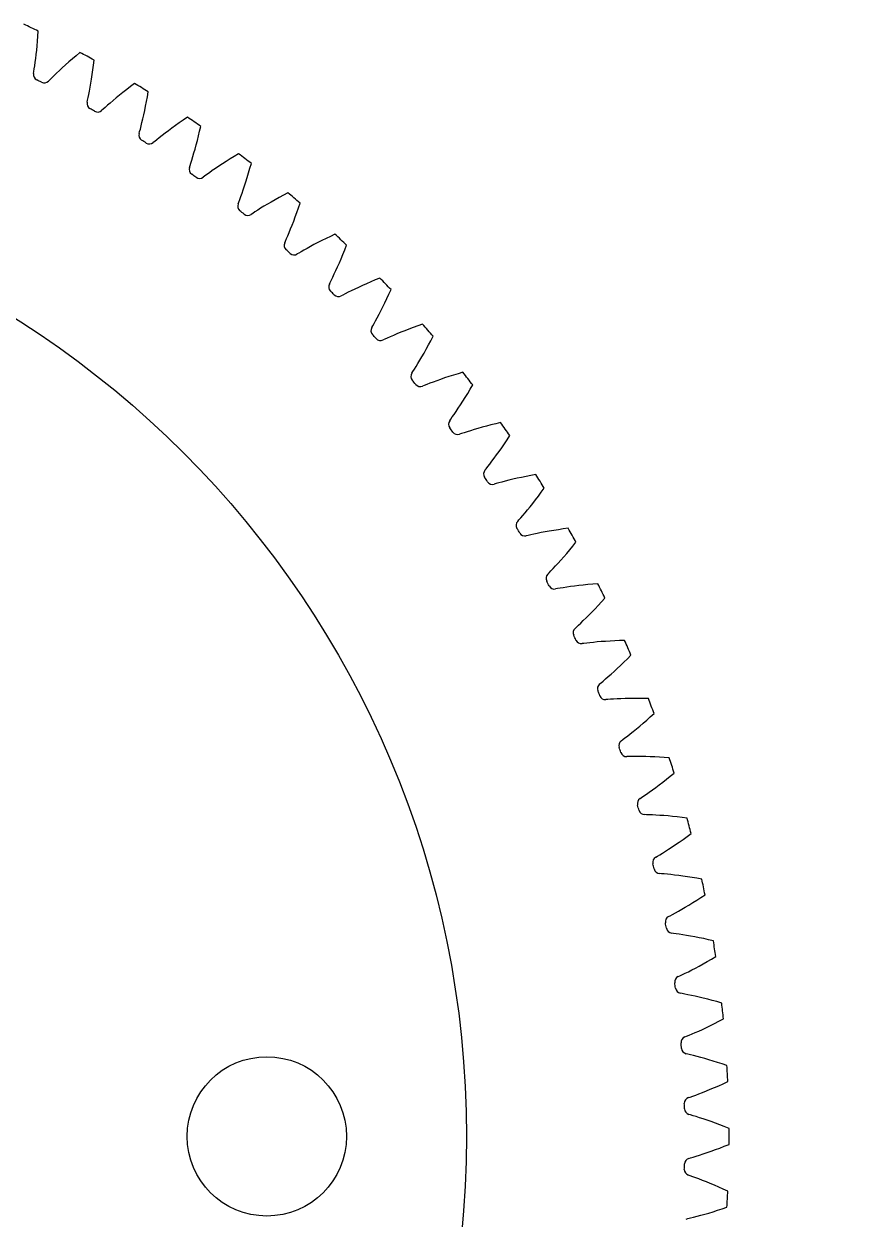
# Model space of a CAD drawing. Header units: millimetres. Extents: x -90 to 90, y -90 to 90.
# Drawn here: x 4.6 to 47.4, y -4.2 to 56.6 of the extents above; entities that cross this region are included whole.
import ezdxf

# ---------------------------------------------------------------- set-up
doc = ezdxf.new("R2010")
doc.units = ezdxf.units.MM

msp = doc.modelspace()

# ---------------------------------------------------------------- linework, layer by layer
at = {"layer": 'journal'}
msp.add_circle((-22, 0), 49.15, dxfattribs=at)
at = {"layer": 'outer'}
msp.add_circle((0, 0), 90.087573, dxfattribs=at)
at = {"layer": 'pin'}
msp.add_circle((17, 0), 4.05, dxfattribs=at)
at = {"layer": 'thin_ring_external'}
for p, q in [((5.344168, 55.680778), (5.363729, 55.927506)), ((5.363729, 55.927506), (5.381187, 56.182921)), ((5.299782, 55.215499), (5.322758, 55.443238)), ((5.322758, 55.443238), (5.344168, 55.680778)), ((5.22505, 54.599967), (5.2505, 54.792704)), ((5.2505, 54.792704), (5.275568, 54.998325)), ((5.275568, 54.998325), (5.299782, 55.215499)), ((7.114197, 54.776054), (6.934207, 54.61957)), ((7.302718, 54.936421), (7.114197, 54.776054)), ((7.499509, 55.100172), (7.302718, 54.936421)), ((8.183726, 54.457344), (8.214203, 54.711534)), ((5.139835, 54.031654), (5.153916, 54.125419)), ((5.153916, 54.125419), (5.175653, 54.261926)), ((5.175653, 54.261926), (5.199821, 54.422029)), ((5.199821, 54.422029), (5.22505, 54.599967)), ((6.449263, 54.179974), (6.307953, 54.046457)), ((6.601239, 54.320728), (6.449263, 54.179974)), ((6.763079, 54.467557), (6.601239, 54.320728)), ((6.934207, 54.61957), (6.763079, 54.467557)), ((8.118082, 53.975799), (8.151593, 54.211936)), ((8.151593, 54.211936), (8.183726, 54.457344)), ((5.964988, 53.710851), (5.897238, 53.644519)), ((6.062898, 53.808424), (5.964988, 53.710851)), ((6.178508, 53.921787), (6.062898, 53.808424)), ((6.307953, 54.046457), (6.178508, 53.921787)), ((8.012701, 53.329803), (8.048235, 53.533877)), ((8.048235, 53.533877), (8.083508, 53.74953)), ((8.083508, 53.74953), (8.118082, 53.975799)), ((10.274476, 53.522034), (10.06958, 53.368545)), ((7.91085, 52.803539), (7.943161, 52.962199)), ((7.943161, 52.962199), (7.977443, 53.138617)), ((7.977443, 53.138617), (8.012701, 53.329803)), ((9.506705, 52.927847), (9.337579, 52.789473)), ((9.685372, 53.070924), (9.506705, 52.927847)), ((9.873117, 53.218014), (9.685372, 53.070924)), ((10.06958, 53.368545), (9.873117, 53.218014)), ((10.924977, 52.845109), (10.968394, 53.09741)), ((7.863321, 52.575397), (7.882171, 52.66832)), ((7.882171, 52.66832), (7.91085, 52.803539)), ((8.773781, 52.305325), (8.671018, 52.212879)), ((8.89503, 52.412638), (8.773781, 52.305325)), ((9.030671, 52.530536), (8.89503, 52.412638)), ((9.178614, 52.656663), (9.030671, 52.530536)), ((9.337579, 52.789473), (9.178614, 52.656663)), ((10.788748, 52.143335), (10.834831, 52.367543)), ((10.834831, 52.367543), (10.880356, 52.601661)), ((10.880356, 52.601661), (10.924977, 52.845109)), ((8.671018, 52.212879), (8.599969, 52.150093)), ((10.651628, 51.538635), (10.696603, 51.727771)), ((10.696603, 51.727771), (10.742511, 51.929764)), ((10.742511, 51.929764), (10.788748, 52.143335)), ((12.752777, 51.661437), (12.548884, 51.521133)), ((12.965243, 51.804264), (12.752777, 51.661437)), ((10.508897, 50.981976), (10.532467, 51.073816)), ((10.532467, 51.073816), (10.568013, 51.207394)), ((10.568013, 51.207394), (10.608383, 51.364198)), ((10.608383, 51.364198), (10.651628, 51.538635)), ((11.992163, 51.120497), (11.826624, 50.995977)), ((12.168133, 51.250055), (11.992163, 51.120497)), ((12.353873, 51.383822), (12.168133, 51.250055)), ((12.548884, 51.521133), (12.353873, 51.383822)), ((13.523337, 50.854155), (13.580331, 51.095006)), ((13.580331, 51.095006), (13.636574, 51.344762)), ((11.29703, 50.57869), (11.222867, 50.519614)), ((11.40438, 50.665769), (11.29703, 50.57869)), ((11.530949, 50.76675), (11.40438, 50.665769)), ((11.672434, 50.877568), (11.530949, 50.76675)), ((11.826624, 50.995977), (11.672434, 50.877568)), ((13.408447, 50.401104), (13.465918, 50.622667)), ((13.465918, 50.622667), (13.523337, 50.854155)), ((13.240629, 49.804194), (13.295203, 49.990788)), ((13.295203, 49.990788), (13.351365, 50.190172)), ((13.351365, 50.190172), (13.408447, 50.401104)), ((15.564789, 49.951342), (15.345308, 49.819551)), ((13.069661, 49.25555), (13.09789, 49.346066)), ((13.09789, 49.346066), (13.14021, 49.477655)), ((13.14021, 49.477655), (13.188534, 49.632193)), ((13.188534, 49.632193), (13.240629, 49.804194)), ((14.558065, 49.318153), (14.386384, 49.202248)), ((14.740421, 49.438557), (14.558065, 49.318153)), ((14.932749, 49.562665), (14.740421, 49.438557)), ((15.134516, 49.689841), (14.932749, 49.562665)), ((15.345308, 49.819551), (15.134516, 49.689841)), ((16.14286, 49.211603), (16.211782, 49.458161)), ((13.836173, 48.812547), (13.759092, 48.757335)), ((13.94783, 48.894031), (13.836173, 48.812547)), ((14.07939, 48.988418), (13.94783, 48.894031)), ((14.226349, 49.091867), (14.07939, 48.988418)), ((14.386384, 49.202248), (14.226349, 49.091867)), ((15.935769, 48.527383), (16.004478, 48.745722)), ((16.004478, 48.745722), (16.073642, 48.973976)), ((16.073642, 48.973976), (16.14286, 49.211603)), ((15.737692, 47.93982), (15.801721, 48.123383)), ((15.801721, 48.123383), (15.867991, 48.319641)), ((15.867991, 48.319641), (15.935769, 48.527383)), ((15.538933, 47.400621), (15.571746, 47.489578)), ((15.571746, 47.489578), (15.62073, 47.618834)), ((15.62073, 47.618834), (15.676882, 47.770703)), ((15.676882, 47.770703), (15.737692, 47.93982)), ((17.216858, 47.498079), (17.028592, 47.387144)), ((17.415271, 47.612206), (17.216858, 47.498079)), ((17.623269, 47.728912), (17.415271, 47.612206)), ((17.840409, 47.84769), (17.623269, 47.728912)), ((18.066333, 47.968103), (17.840409, 47.84769)), ((18.605878, 47.199812), (18.6873, 47.44253)), ((16.281825, 46.919058), (16.202024, 46.867853)), ((16.397496, 46.994734), (16.281825, 46.919058)), ((16.533705, 47.08228), (16.397496, 46.994734)), ((16.685753, 47.17809), (16.533705, 47.08228)), ((16.851216, 47.280156), (16.685753, 47.17809)), ((17.028592, 47.387144), (16.851216, 47.280156)), ((18.443889, 46.741605), (18.524618, 46.966029)), ((18.524618, 46.966029), (18.605878, 47.199812)), ((18.20962, 46.130431), (18.285824, 46.323048)), ((18.285824, 46.323048), (18.364121, 46.527059)), ((18.364121, 46.527059), (18.443889, 46.741605)), ((17.947582, 45.509194), (18.003102, 45.635781)), ((18.003102, 45.635781), (18.066935, 45.784585)), ((18.066935, 45.784585), (18.136301, 45.950376)), ((18.136301, 45.950376), (18.20962, 46.130431)), ((20.00865, 45.643465), (19.794964, 45.537531)), ((20.231571, 45.751001), (20.00865, 45.643465)), ((20.463349, 45.859721), (20.231571, 45.751001)), ((17.910269, 45.422029), (17.947582, 45.509194)), ((18.746988, 44.972833), (18.627603, 44.903162)), ((18.887489, 45.05331), (18.746988, 44.972833)), ((19.044231, 45.141232), (18.887489, 45.05331)), ((19.21469, 45.234716), (19.044231, 45.141232)), ((19.397297, 45.332507), (19.21469, 45.234716)), ((19.590982, 45.433685), (19.397297, 45.332507)), ((19.794964, 45.537531), (19.590982, 45.433685)), ((20.869869, 44.835554), (20.962961, 45.064882)), ((20.962961, 45.064882), (21.05667, 45.303126)), ((18.627603, 44.903162), (18.545292, 44.856099)), ((20.598555, 44.205604), (20.687167, 44.405351)), ((20.687167, 44.405351), (20.777786, 44.615544)), ((20.777786, 44.615544), (20.869869, 44.835554)), ((20.352458, 43.67902), (20.430199, 43.841053)), ((20.430199, 43.841053), (20.512616, 44.017129)), ((20.512616, 44.017129), (20.598555, 44.205604)), ((20.177484, 43.324937), (20.219199, 43.410083)), ((20.219199, 43.410083), (20.28111, 43.53367)), ((20.28111, 43.53367), (20.352458, 43.67902)), ((21.658001, 43.159603), (21.470639, 43.071263)), ((21.856599, 43.250759), (21.658001, 43.159603)), ((22.065618, 43.344054), (21.856599, 43.250759)), ((22.284434, 43.438939), (22.065618, 43.344054)), ((22.512555, 43.534952), (22.284434, 43.438939)), ((22.749583, 43.631696), (22.512555, 43.534952)), ((20.867389, 42.770118), (20.782782, 42.72732)), ((20.990175, 42.833603), (20.867389, 42.770118)), ((21.134602, 42.906801), (20.990175, 42.833603)), ((21.29563, 42.986605), (21.134602, 42.906801)), ((21.470639, 43.071263), (21.29563, 42.986605)), ((23.000081, 42.373086), (23.103278, 42.588107)), ((23.103278, 42.588107), (23.207958, 42.812383)), ((23.207958, 42.812383), (23.313709, 43.045531)), ((22.704701, 41.788992), (22.800152, 41.972833)), ((22.800152, 41.972833), (22.898848, 42.167794)), ((22.898848, 42.167794), (23.000081, 42.373086)), ((22.380671, 41.19772), (22.448812, 41.317984)), ((22.448812, 41.317984), (22.527488, 41.459501)), ((22.527488, 41.459501), (22.613401, 41.617354)), ((22.613401, 41.617354), (22.704701, 41.788992)), ((22.334663, 41.114815), (22.380671, 41.19772)), ((23.434075, 40.71983), (23.269182, 40.648353)), ((23.613178, 40.795443), (23.434075, 40.71983)), ((23.804807, 40.8741), (23.613178, 40.795443)), ((24.0078, 40.954996), (23.804807, 40.8741)), ((24.22131, 41.037498), (24.0078, 40.954996)), ((24.444686, 41.121086), (24.22131, 41.037498)), ((24.677412, 41.205326), (24.444686, 41.121086)), ((24.91907, 41.28984), (24.677412, 41.205326)), ((22.995339, 40.525493), (22.908657, 40.48707)), ((23.121206, 40.582625), (22.995339, 40.525493)), ((23.269182, 40.648353), (23.121206, 40.582625)), ((25.104976, 40.020082), (25.219017, 40.229553)), ((25.219017, 40.229553), (25.335012, 40.448192)), ((25.335012, 40.448192), (25.45253, 40.675636)), ((24.780157, 39.451832), (24.884871, 39.63056)), ((24.884871, 39.63056), (24.993393, 39.820227)), ((24.993393, 39.820227), (25.104976, 40.020082)), ((24.426359, 38.877876), (24.500552, 38.994504)), ((24.500552, 38.994504), (24.586352, 39.13182)), ((24.586352, 39.13182), (24.680212, 39.28508)), ((24.680212, 39.28508), (24.780157, 39.451832)), ((24.376178, 38.797428), (24.426359, 38.877876)), ((25.28566, 38.283858), (25.134521, 38.225772)), ((25.453987, 38.346823), (25.28566, 38.283858)), ((25.636718, 38.413191), (25.453987, 38.346823)), ((25.832113, 38.481962), (25.636718, 38.413191)), ((26.038972, 38.552387), (25.832113, 38.481962)), ((26.256416, 38.623879), (26.038972, 38.552387)), ((26.483768, 38.695953), (26.256416, 38.623879)), ((26.720492, 38.768199), (26.483768, 38.695953)), ((26.96615, 38.840264), (26.720492, 38.768199)), ((25.005901, 38.175141), (24.91737, 38.141194)), ((25.134521, 38.225772), (25.005901, 38.175141)), ((27.086979, 37.56267), (27.211568, 37.766045)), ((27.211568, 37.766045), (27.338575, 37.978476)), ((27.338575, 37.978476), (27.467553, 38.199623)), ((26.733569, 37.011747), (26.847272, 37.184894)), ((26.847272, 37.184894), (26.965337, 37.368773)), ((26.965337, 37.368773), (27.086979, 37.56267)), ((26.296703, 36.378824), (26.350926, 36.456605)), ((26.350926, 36.456605), (26.430977, 36.569292)), ((26.430977, 36.569292), (26.523676, 36.702048)), ((26.523676, 36.702048), (26.62524, 36.850315)), ((26.62524, 36.850315), (26.733569, 37.011747)), ((27.350098, 35.873773), (27.178775, 35.819485)), ((27.535979, 35.930724), (27.350098, 35.873773)), ((27.73463, 35.989428), (27.535979, 35.930724)), ((27.944816, 36.0492), (27.73463, 35.989428)), ((28.165627, 36.109495), (27.944816, 36.0492)), ((28.396362, 36.169866), (28.165627, 36.109495)), ((28.636466, 36.229931), (28.396362, 36.169866)), ((28.885484, 36.289359), (28.636466, 36.229931)), ((26.893829, 35.725195), (26.803681, 35.695813)), ((27.024867, 35.769192), (26.893829, 35.725195)), ((27.178775, 35.819485), (27.024867, 35.769192)), ((29.075731, 35.20401), (29.213419, 35.409678)), ((29.213419, 35.409678), (29.353521, 35.623951)), ((28.559841, 34.475102), (28.682237, 34.642218)), ((28.682237, 34.642218), (28.809536, 34.819829)), ((28.809536, 34.819829), (28.940921, 35.007261)), ((28.940921, 35.007261), (29.075731, 35.20401)), ((28.149351, 33.940222), (28.235051, 34.048675)), ((28.235051, 34.048675), (28.334408, 34.176524)), ((28.334408, 34.176524), (28.44341, 34.319413)), ((28.44341, 34.319413), (28.559841, 34.475102)), ((28.091227, 33.865312), (28.149351, 33.940222)), ((29.720359, 33.451963), (29.507396, 33.403002)), ((29.943961, 33.500906), (29.720359, 33.451963)), ((30.177478, 33.549416), (29.943961, 33.500906)), ((30.420336, 33.597143), (30.177478, 33.549416)), ((30.672063, 33.643778), (30.420336, 33.597143)), ((28.6542, 33.182045), (28.562669, 33.157304)), ((28.787313, 33.219294), (28.6542, 33.182045)), ((28.943589, 33.261663), (28.787313, 33.219294)), ((29.117459, 33.307132), (28.943589, 33.261663)), ((29.306006, 33.354518), (29.117459, 33.307132)), ((29.507396, 33.403002), (29.306006, 33.354518)), ((30.954654, 32.748501), (31.105514, 32.95534)), ((30.521179, 32.180043), (30.661963, 32.360523)), ((30.661963, 32.360523), (30.806643, 32.550131)), ((30.806643, 32.550131), (30.954654, 32.748501)), ((30.013824, 31.561838), (30.129979, 31.698974)), ((30.129979, 31.698974), (30.254207, 31.848516)), ((30.254207, 31.848516), (30.384977, 32.009164)), ((30.384977, 32.009164), (30.521179, 32.180043)), ((29.755068, 31.263449), (29.816942, 31.335293)), ((29.816942, 31.335293), (29.908068, 31.439229)), ((29.908068, 31.439229), (30.013824, 31.561838)), ((30.282419, 30.552327), (30.189745, 30.532293)), ((30.417261, 30.582731), (30.282419, 30.552327)), ((30.575496, 30.617066), (30.417261, 30.582731)), ((30.751462, 30.653597), (30.575496, 30.617066)), ((30.942182, 30.691294), (30.751462, 30.653597)), ((31.145785, 30.729432), (30.942182, 30.691294)), ((31.36097, 30.767455), (31.145785, 30.729432)), ((31.586779, 30.804916), (31.36097, 30.767455)), ((31.822469, 30.84144), (31.586779, 30.804916)), ((32.067446, 30.876704), (31.822469, 30.84144)), ((32.321226, 30.910425), (32.067446, 30.876704)), ((32.245616, 29.629359), (32.399789, 29.811333)), ((32.399789, 29.811333), (32.557735, 30.001886)), ((32.557735, 30.001886), (32.71896, 30.200753)), ((31.812249, 29.13884), (31.95105, 29.292602)), ((31.95105, 29.292602), (32.0958, 29.456303)), ((32.0958, 29.456303), (32.245616, 29.629359)), ((31.283887, 28.580023), (31.349348, 28.648615)), ((31.349348, 28.648615), (31.445663, 28.747762)), ((31.445663, 28.747762), (31.557541, 28.864811)), ((31.557541, 28.864811), (31.680547, 28.995837)), ((31.680547, 28.995837), (31.812249, 29.13884)), ((32.440238, 27.948), (32.247841, 27.92009)), ((32.645522, 27.975692), (32.440238, 27.948)), ((32.862368, 28.002678), (32.645522, 27.975692)), ((33.089795, 28.02856), (32.862368, 28.002678)), ((33.327043, 28.053002), (33.089795, 28.02856)), ((33.573501, 28.075711), (33.327043, 28.053002)), ((33.828672, 28.09643), (33.573501, 28.075711)), ((31.77424, 27.842902), (31.680663, 27.827626)), ((31.910458, 27.866381), (31.77424, 27.842902)), ((32.07024, 27.892591), (31.910458, 27.866381)), ((32.247841, 27.92009), (32.07024, 27.892591)), ((34.018482, 27.177), (34.18965, 27.367375)), ((33.529292, 26.655716), (33.687748, 26.820896)), ((33.687748, 26.820896), (33.851012, 26.99476)), ((33.851012, 26.99476), (34.018482, 27.177)), ((32.961532, 26.092479), (33.091069, 26.217053)), ((33.091069, 26.217053), (33.2299, 26.353145)), ((33.2299, 26.353145), (33.376372, 26.499619)), ((33.376372, 26.499619), (33.529292, 26.655716)), ((32.673694, 25.822035), (32.742572, 25.887195)), ((32.742572, 25.887195), (32.843824, 25.981295)), ((32.843824, 25.981295), (32.961532, 26.092479)), ((33.12577, 25.060838), (33.031535, 25.05036)), ((33.263009, 25.077331), (33.12577, 25.060838)), ((33.42392, 25.095348), (33.263009, 25.077331)), ((33.602694, 25.113743), (33.42392, 25.095348)), ((33.796265, 25.131792), (33.602694, 25.113743)), ((34.002695, 25.148966), (33.796265, 25.131792)), ((34.220637, 25.164845), (34.002695, 25.148966)), ((34.449089, 25.179081), (34.220637, 25.164845)), ((34.687275, 25.191377), (34.449089, 25.179081)), ((34.934571, 25.201472), (34.687275, 25.191377)), ((35.190467, 25.209135), (34.934571, 25.201472)), ((35.333083, 24.281212), (35.513748, 24.462599)), ((34.657223, 23.637501), (34.817914, 23.785586)), ((34.817914, 23.785586), (34.984597, 23.94246)), ((34.984597, 23.94246), (35.156526, 24.107761)), ((35.156526, 24.107761), (35.333083, 24.281212)), ((33.992979, 23.058238), (34.098903, 23.147045)), ((34.098903, 23.147045), (34.222136, 23.252074)), ((34.222136, 23.252074), (34.357864, 23.369872)), ((34.357864, 23.369872), (34.503463, 23.498697)), ((34.503463, 23.498697), (34.657223, 23.637501)), ((33.920864, 22.99668), (33.992979, 23.058238)), ((34.333482, 22.213393), (34.238835, 22.20774)), ((34.471385, 22.222857), (34.333482, 22.213393)), ((34.633006, 22.232635), (34.471385, 22.222857)), ((34.812486, 22.241877), (34.633006, 22.232635)), ((35.006726, 22.250019), (34.812486, 22.241877)), ((35.213764, 22.25663), (35.006726, 22.250019)), ((35.432232, 22.26136), (35.213764, 22.25663)), ((35.661113, 22.263912), (35.432232, 22.26136)), ((35.899616, 22.26403), (35.661113, 22.263912)), ((36.147106, 22.261485), (35.899616, 22.26403)), ((36.403059, 22.256072), (36.147106, 22.261485)), ((36.312925, 21.157868), (36.498108, 21.322077)), ((36.498108, 21.322077), (36.6878, 21.494002)), ((35.629615, 20.582944), (35.790262, 20.713716)), ((35.790262, 20.713716), (35.958304, 20.853403)), ((35.958304, 20.853403), (36.13278, 21.001561)), ((36.13278, 21.001561), (36.312925, 21.157868)), ((35.022143, 20.11133), (35.097307, 20.169125)), ((35.097307, 20.169125), (35.207628, 20.252408)), ((35.207628, 20.252408), (35.336062, 20.351007)), ((35.336062, 20.351007), (35.477628, 20.461721)), ((35.477628, 20.461721), (35.629615, 20.582944)), ((35.394228, 19.307996), (35.299415, 19.307183)), ((35.532433, 19.310406), (35.394228, 19.307996)), ((35.694343, 19.311919), (35.532433, 19.310406)), ((35.874061, 19.311985), (35.694343, 19.311919)), ((36.068463, 19.310198), (35.874061, 19.311985)), ((36.275569, 19.306229), (36.068463, 19.310198)), ((36.493993, 19.299797), (36.275569, 19.306229)), ((36.722706, 19.29066), (36.493993, 19.299797)), ((36.960904, 19.278599), (36.722706, 19.29066)), ((37.207941, 19.263421), (36.960904, 19.278599)), ((37.463283, 19.244945), (37.207941, 19.263421)), ((37.317192, 18.152776), (37.510519, 18.307316)), ((37.510519, 18.307316), (37.708742, 18.469331)), ((36.605418, 17.613493), (36.772532, 17.735891)), ((36.772532, 17.735891), (36.947488, 17.866815)), ((36.947488, 17.866815), (37.129302, 18.005872)), ((37.129302, 18.005872), (37.317192, 18.152776)), ((35.974657, 17.173511), (36.052674, 17.227393)), ((36.052674, 17.227393), (36.167103, 17.304935)), ((36.167103, 17.304935), (36.300405, 17.396847)), ((36.300405, 17.396847), (36.447439, 17.500188)), ((36.447439, 17.500188), (36.605418, 17.613493)), ((36.305238, 16.352227), (36.210508, 16.356256)), ((36.443387, 16.347576), (36.305238, 16.352227)), ((36.605163, 16.34082), (36.443387, 16.347576)), ((36.784649, 16.331709), (36.605163, 16.34082)), ((36.978706, 16.319999), (36.784649, 16.331709)), ((37.185339, 16.305459), (36.978706, 16.319999)), ((37.40315, 16.287883), (37.185339, 16.305459)), ((37.631098, 16.26708), (37.40315, 16.287883)), ((37.868369, 16.242873), (37.631098, 16.26708)), ((38.114309, 16.2151), (37.868369, 16.242873)), ((38.368375, 16.183611), (38.114309, 16.2151)), ((38.166708, 15.100325), (38.367673, 15.244792)), ((38.367673, 15.244792), (38.57391, 15.396475)), ((37.264768, 14.492999), (37.428326, 14.598089)), ((37.428326, 14.598089), (37.601472, 14.711795)), ((37.601472, 14.711795), (37.782885, 14.833615)), ((37.782885, 14.833615), (37.971561, 14.963207)), ((37.971561, 14.963207), (38.166708, 15.100325)), ((36.775922, 14.190889), (36.856589, 14.240717)), ((36.856589, 14.240717), (36.974828, 14.312314)), ((36.974828, 14.312314), (37.112648, 14.397301)), ((37.112648, 14.397301), (37.264768, 14.492999)), ((37.064136, 13.353796), (36.969736, 13.362657)), ((37.201867, 13.342098), (37.064136, 13.353796)), ((37.363087, 13.32709), (37.201867, 13.342098)), ((37.541875, 13.308826), (37.363087, 13.32709)), ((37.735081, 13.287222), (37.541875, 13.308826)), ((37.940702, 13.262151), (37.735081, 13.287222)), ((38.157331, 13.233477), (37.940702, 13.262151)), ((38.383919, 13.201061), (38.157331, 13.233477)), ((38.619645, 13.16477), (38.383919, 13.201061)), ((38.863846, 13.124476), (38.619645, 13.16477)), ((39.115973, 13.080055), (38.863846, 13.124476)), ((39.067335, 12.142497), (39.281048, 12.283451)), ((37.927481, 11.448), (38.096192, 11.544601)), ((38.096192, 11.544601), (38.274918, 11.649318)), ((38.274918, 11.649318), (38.462314, 11.761716)), ((38.462314, 11.761716), (38.657362, 11.881505)), ((38.657362, 11.881505), (38.859255, 12.00848)), ((38.859255, 12.00848), (39.067335, 12.142497)), ((37.423847, 11.171244), (37.506953, 11.216888)), ((37.506953, 11.216888), (37.628694, 11.282355)), ((37.628694, 11.282355), (37.770674, 11.360193)), ((37.770674, 11.360193), (37.927481, 11.448)), ((37.668943, 10.320527), (37.575118, 10.334196)), ((37.805897, 10.301811), (37.668943, 10.320527)), ((37.966141, 10.278591), (37.805897, 10.301811)), ((38.143762, 10.251222), (37.966141, 10.278591)), ((38.335613, 10.219781), (38.143762, 10.251222)), ((38.539686, 10.184244), (38.335613, 10.219781)), ((38.754569, 10.144545), (38.539686, 10.184244)), ((38.979206, 10.100602), (38.754569, 10.144545)), ((39.212771, 10.052323), (38.979206, 10.100602)), ((39.454596, 9.999612), (39.212771, 10.052323)), ((39.704126, 9.942375), (39.454596, 9.999612)), ((39.607679, 9.008524), (39.828311, 9.138381)), ((38.607275, 8.460995), (38.791114, 8.556449)), ((38.791114, 8.556449), (38.984005, 8.659132)), ((38.984005, 8.659132), (39.184915, 8.768805)), ((39.184915, 8.768805), (39.393028, 8.885306)), ((39.393028, 8.885306), (39.607679, 9.008524)), ((37.916743, 8.122455), (38.002071, 8.163796)), ((38.002071, 8.163796), (38.126996, 8.222961)), ((38.126996, 8.222961), (38.272765, 8.293448)), ((38.272765, 8.293448), (38.433851, 8.373134)), ((38.433851, 8.373134), (38.607275, 8.460995)), ((38.118081, 7.260333), (38.025076, 7.278775)), ((38.253901, 7.234649), (38.118081, 7.260333)), ((38.412749, 7.203276), (38.253901, 7.234649)), ((38.588742, 7.166874), (38.412749, 7.203276)), ((38.778737, 7.125678), (38.588742, 7.166874)), ((38.980729, 7.079767), (38.778737, 7.125678)), ((39.193304, 7.029148), (38.980729, 7.079767)), ((39.415405, 6.973792), (39.193304, 7.029148)), ((39.6462, 6.913649), (39.415405, 6.973792)), ((39.885018, 6.84866), (39.6462, 6.913649)), ((40.1313, 6.778756), (39.885018, 6.84866)), ((39.148713, 5.441257), (39.346595, 5.533957)), ((39.346595, 5.533957), (39.552843, 5.633228)), ((39.552843, 5.633228), (39.766633, 5.738951)), ((39.766633, 5.738951), (39.987296, 5.851048)), ((39.987296, 5.851048), (40.21427, 5.969471)), ((38.253322, 5.052475), (38.34065, 5.089406)), ((38.34065, 5.089406), (38.468433, 5.142115)), ((38.468433, 5.142115), (38.617611, 5.205067)), ((38.617611, 5.205067), (38.782556, 5.276423)), ((38.782556, 5.276423), (38.960239, 5.355315)), ((38.960239, 5.355315), (39.148713, 5.441257)), ((38.410377, 4.181197), (38.318435, 4.204364)), ((38.544708, 4.148611), (38.410377, 4.181197)), ((38.701748, 4.109169), (38.544708, 4.148611)), ((38.875652, 4.063828), (38.701748, 4.109169)), ((39.063296, 4.012984), (38.875652, 4.063828)), ((39.26268, 3.956819), (39.063296, 4.012984)), ((39.472394, 3.895412), (39.26268, 3.956819)), ((39.691378, 3.828788), (39.472394, 3.895412)), ((39.918801, 3.756939), (39.691378, 3.828788)), ((40.153989, 3.67984), (39.918801, 3.756939)), ((40.396381, 3.597453), (40.153989, 3.67984)), ((39.549139, 2.394345), (39.760187, 2.482955)), ((39.760187, 2.482955), (39.979097, 2.577624)), ((39.979097, 2.577624), (40.205195, 2.678307)), ((40.205195, 2.678307), (40.43792, 2.784986)), ((38.432707, 1.969314), (38.521807, 2.001737)), ((38.521807, 2.001737), (38.652114, 2.047853)), ((38.652114, 2.047853), (38.804312, 2.103106)), ((38.804312, 2.103106), (38.972686, 2.165947)), ((38.972686, 2.165947), (39.154166, 2.235663)), ((39.154166, 2.235663), (39.346782, 2.31187)), ((39.346782, 2.31187), (39.549139, 2.394345)), ((38.54507, 1.091153), (38.454431, 1.118985)), ((38.677562, 1.051751), (38.54507, 1.091153)), ((38.832383, 1.004342), (38.677562, 1.051751)), ((39.003745, 0.95018), (38.832383, 1.004342)), ((39.188548, 0.889822), (39.003745, 0.95018)), ((39.384804, 0.823549), (39.188548, 0.889822)), ((39.591109, 0.751514), (39.384804, 0.823549)), ((39.806405, 0.673795), (39.591109, 0.751514)), ((40.029863, 0.590428), (39.806405, 0.673795)), ((40.260808, 0.50142), (40.029863, 0.590428)), ((40.498676, 0.406764), (40.260808, 0.50142)), ((39.806405, -0.673795), (40.029863, -0.590428)), ((40.029863, -0.590428), (40.260808, -0.50142)), ((40.260808, -0.50142), (40.498676, -0.406764)), ((38.454431, -1.118985), (38.54507, -1.091153)), ((38.54507, -1.091153), (38.677562, -1.051751)), ((38.677562, -1.051751), (38.832383, -1.004342)), ((38.832383, -1.004342), (39.003745, -0.95018)), ((39.003745, -0.95018), (39.188548, -0.889822)), ((39.188548, -0.889822), (39.384804, -0.823549)), ((39.384804, -0.823549), (39.591109, -0.751514)), ((39.591109, -0.751514), (39.806405, -0.673795)), ((38.521807, -2.001737), (38.432707, -1.969314)), ((38.652114, -2.047853), (38.521807, -2.001737)), ((38.804312, -2.103106), (38.652114, -2.047853)), ((38.972686, -2.165947), (38.804312, -2.103106)), ((39.154166, -2.235663), (38.972686, -2.165947)), ((39.346782, -2.31187), (39.154166, -2.235663)), ((39.549139, -2.394345), (39.346782, -2.31187)), ((39.760187, -2.482955), (39.549139, -2.394345)), ((39.979097, -2.577624), (39.760187, -2.482955)), ((40.205195, -2.678307), (39.979097, -2.577624)), ((40.43792, -2.784986), (40.205195, -2.678307)), ((40.153989, -3.67984), (40.396381, -3.597453)), ((38.318435, -4.204364), (38.410377, -4.181197)), ((38.410377, -4.181197), (38.544708, -4.148611)), ((38.544708, -4.148611), (38.701748, -4.109169)), ((38.701748, -4.109169), (38.875652, -4.063828)), ((38.875652, -4.063828), (39.063296, -4.012984)), ((39.063296, -4.012984), (39.26268, -3.956819)), ((39.26268, -3.956819), (39.472394, -3.895412)), ((39.472394, -3.895412), (39.691378, -3.828788)), ((39.691378, -3.828788), (39.918801, -3.756939)), ((39.918801, -3.756939), (40.153989, -3.67984))]:
    msp.add_line(p, q, dxfattribs=at)
for centre, radius, start, end in [((-22, 0), 62.5, 64.017348, 64.76314), ((-22, 0), 62.5, 61.090518, 61.836311), ((5.434997, 53.97799), 0.3, 169.69551, 243.05747), ((-22, 0), 60.25, 62.796189, 63.05747), ((5.680862, 53.85232), 0.3, 242.796189, 316.158149), ((-22, 0), 62.5, 58.163689, 58.909482), ((8.155358, 52.506732), 0.3, 166.76868, 240.13064), ((-22, 0), 60.25, 59.86936, 60.13064), ((8.394485, 52.368672), 0.3, 239.86936, 313.23132), ((-22, 0), 62.5, 55.23686, 55.982652), ((10.797047, 50.89849), 0.3, 163.841851, 237.203811), ((-22, 0), 60.25, 56.94253, 57.203811), ((11.028813, 50.748399), 0.3, 236.94253, 310.30449), ((-22, 0), 62.5, 52.310031, 53.055823), ((13.353172, 49.157459), 0.3, 160.915022, 234.276982), ((-22, 0), 60.25, 54.015701, 54.276982), ((13.576972, 48.99573), 0.3, 234.015701, 307.377661), ((15.817065, 47.288182), 0.3, 157.988193, 231.350153), ((-22, 0), 62.5, 49.383201, 50.128994), ((-22, 0), 60.25, 51.088872, 51.350153), ((16.032315, 47.115237), 0.3, 231.088872, 304.450832), ((-22, 0), 62.5, 46.456372, 47.202165), ((18.182297, 45.295535), 0.3, 155.061363, 228.423323), ((-22, 0), 60.25, 48.162042, 48.423323), ((18.388436, 45.111825), 0.3, 228.162042, 301.524003), ((20.442698, 43.184718), 0.3, 152.134534, 225.496494), ((-22, 0), 62.5, 43.529543, 44.275335), ((-22, 0), 60.25, 45.235213, 45.496494), ((20.639188, 42.990722), 0.3, 225.235213, 298.597173), ((22.592372, 40.961236), 0.3, 149.207705, 222.569665), ((-22, 0), 60.25, 42.308384, 42.569665), ((-22, 0), 62.5, 40.602714, 41.348506), ((22.778699, 40.75746), 0.3, 222.308384, 295.670344), ((24.625709, 38.630892), 0.3, 146.280875, 219.642836), ((-22, 0), 60.25, 39.381555, 39.642836), ((-22, 0), 62.5, 37.675884, 38.421677), ((24.801388, 38.417868), 0.3, 219.381555, 292.743515), ((26.537404, 36.199764), 0.3, 143.354046, 216.716006), ((-22, 0), 60.25, 36.454725, 36.716006), ((-22, 0), 62.5, 34.749055, 35.494847), ((26.701978, 35.978047), 0.3, 216.454725, 289.816686), ((28.322471, 33.674194), 0.3, 140.427217, 213.789177), ((-22, 0), 60.25, 33.527896, 33.789177), ((-22, 0), 62.5, 31.822226, 32.568018), ((28.475509, 33.444364), 0.3, 213.527896, 286.889856), ((29.976253, 31.060773), 0.3, 137.500388, 210.862348), ((-22, 0), 60.25, 30.601067, 30.862348), ((30.117356, 30.823428), 0.3, 210.601067, 283.963027), ((-22, 0), 62.5, 28.895396, 29.641189), ((31.494434, 28.366318), 0.3, 134.573558, 207.935518), ((-22, 0), 60.25, 27.674238, 27.935518), ((31.623234, 28.122078), 0.3, 207.674238, 281.036198), ((-22, 0), 62.5, 25.968567, 26.71436), ((32.873055, 25.597858), 0.3, 131.646729, 205.008689), ((-22, 0), 60.25, 24.747408, 25.008689), ((32.989216, 25.34736), 0.3, 204.747408, 278.109368), ((-22, 0), 62.5, 23.041738, 23.78753), ((34.108518, 22.762616), 0.3, 128.7199, 202.08186), ((-22, 0), 60.25, 21.820579, 22.08186), ((34.211737, 22.506514), 0.3, 201.820579, 275.182539), ((-22, 0), 62.5, 20.114909, 20.860701), ((35.1976, 19.867989), 0.3, 125.793071, 199.155031), ((-22, 0), 60.25, 18.89375, 19.155031), ((35.287608, 19.60695), 0.3, 198.89375, 272.25571), ((-22, 0), 62.5, 17.188079, 17.933872), ((36.137461, 16.921529), 0.3, 122.866241, 196.228201), ((-22, 0), 60.25, 15.966921, 16.228201), ((36.214022, 16.656235), 0.3, 195.966921, 269.328881), ((-22, 0), 62.5, 14.26125, 15.007043), ((36.925647, 13.930923), 0.3, 119.939412, 193.301372), ((-22, 0), 60.25, 13.040091, 13.301372), ((36.988562, 13.662065), 0.3, 193.040091, 266.402051), ((-22, 0), 62.5, 11.334421, 12.080213), ((37.560103, 10.903972), 0.3, 117.012583, 190.374543), ((-22, 0), 60.25, 10.113262, 10.374543), ((37.609208, 10.632253), 0.3, 190.113262, 263.475222), ((-22, 0), 62.5, 8.407592, 9.153384), ((38.039174, 7.848574), 0.3, 114.085753, 187.447714), ((-22, 0), 60.25, 7.186433, 7.447714), ((38.07434, 7.574702), 0.3, 187.186433, 260.548393), ((-22, 0), 62.5, 5.480762, 6.226555), ((38.361609, 4.7727), 0.3, 111.158924, 184.520884), ((-22, 0), 60.25, 4.259603, 4.520884), ((38.382746, 4.49739), 0.3, 184.259603, 257.621564), ((-22, 0), 62.5, 2.553933, 3.299726), ((38.526568, 1.684375), 0.3, 108.232095, 181.594055), ((-22, 0), 60.25, 1.332774, 1.594055), ((38.533619, 1.408345), 0.3, 181.332774, 254.694734), ((-22, 0), 62.5, 359.627104, 0.372896), ((38.533619, -1.408345), 0.3, 105.305266, 178.667226), ((38.526568, -1.684375), 0.3, 178.405945, 251.767905), ((-22, 0), 60.25, 358.405945, 358.667226), ((-22, 0), 62.5, 356.700274, 357.446067)]:
    msp.add_arc(centre, radius, start, end, dxfattribs=at)

doc.saveas('drawing.dxf')
